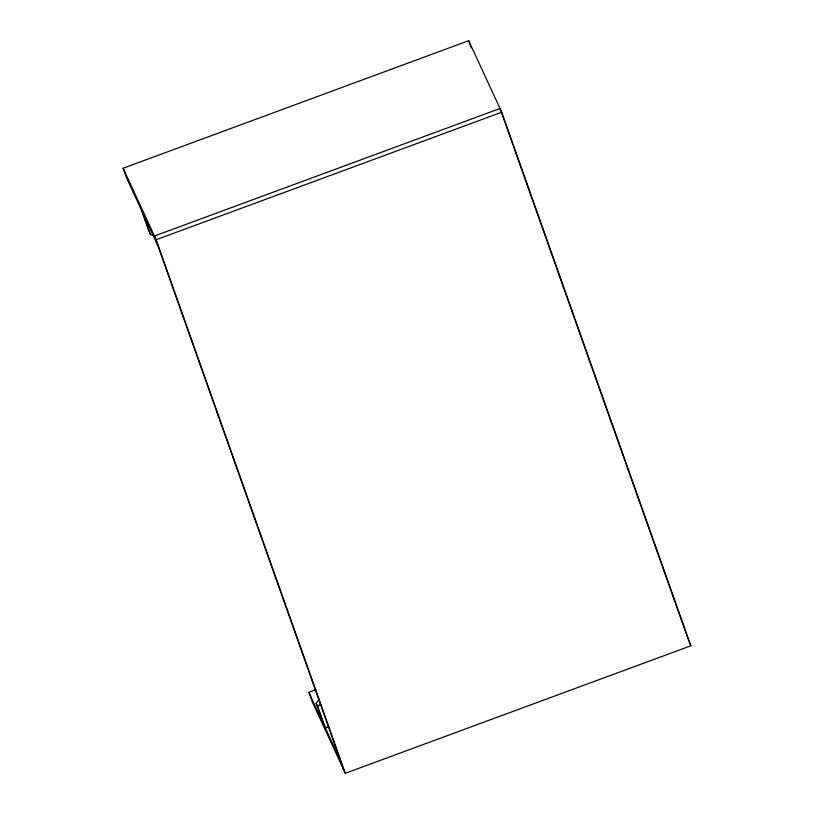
<?xml version="1.0" encoding="UTF-8"?>
<svg xmlns="http://www.w3.org/2000/svg" width="814" height="814" viewBox="0 0 814 814"><rect width="100%" height="100%" fill="white"/><g stroke="black" fill="none" stroke-linecap="round" stroke-linejoin="round"><path stroke-width="1.22" d="M323.697 724.348L316.208 703.215L319.302 699.185M328.978 726.729L325.407 728.042L317.918 706.908L320.238 703.886M157.824 245.533L126.506 177.737L123.128 168.223L468.701 40.7L501.739 112.2L690.872 645.777L345.299 773.3L312.261 701.8L308.893 692.297L316.025 689.662M123.128 168.223L156.166 239.723L501.739 112.2M141.31 209.788L148.799 230.911L150.509 234.615L152.961 235.154M689.163 642.073L690.872 645.777M316.208 703.215L317.918 706.908M308.893 692.297L340.221 760.093M688.736 640.883L500.03 108.496L154.457 236.019L343.589 769.606M468.701 40.7L471.245 47.873M156.166 239.723L345.299 773.3M143.02 213.482L150.509 234.615"/></g></svg>
